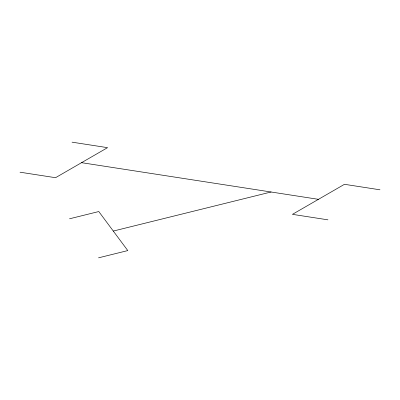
<?xml version="1.0" encoding="UTF-8"?>
<svg xmlns="http://www.w3.org/2000/svg" width="400" height="400" viewBox="0 0 400 400"><rect width="100%" height="100%" fill="white"/><g stroke="black" fill="none" stroke-linecap="round" stroke-linejoin="round"><path stroke-width="0.6" d="M69.505 218.795L98.79 211.545L127.79 250.585L98.51 257.835M113.29 231.065L271.07 192M72.025 142.165L107.565 147.66L55.535 177.7L20 172.2M380 189.805L344.465 184.31L292.435 214.345L327.975 219.845M81.55 162.68L318.45 199.33"/></g></svg>
